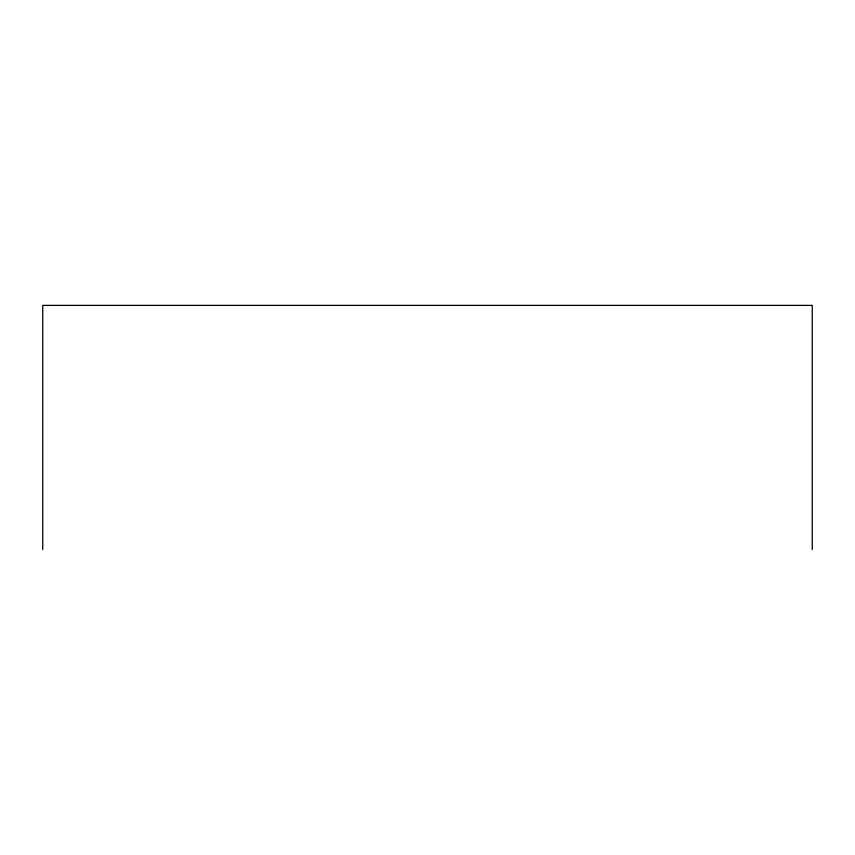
<?xml version="1.0" encoding="UTF-8"?>
<svg xmlns="http://www.w3.org/2000/svg" width="855" height="855" viewBox="0 0 855 855"><rect width="100%" height="100%" fill="white"/><g stroke="black" fill="none" stroke-linecap="round" stroke-linejoin="round"><path stroke-width="1.28" d="M812.25 549.615L812.25 305.385L42.75 305.385L42.75 549.615"/></g></svg>
